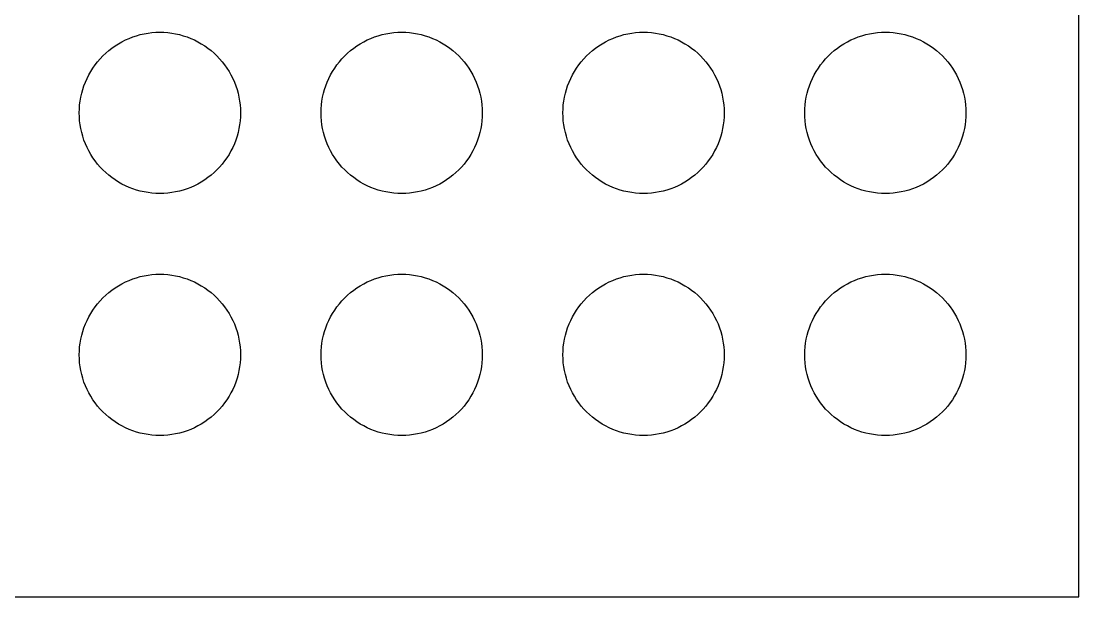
# Model space of a CAD drawing. Header units: metres. Extents: x 0 to 559, y 0 to 300.
# Drawn here: x 427.8 to 559, y 0 to 71.4 of the extents above; entities that cross this region are included whole.
import ezdxf

# ---------------------------------------------------------------- set-up
doc = ezdxf.new("R2010")
doc.units = ezdxf.units.M

msp = doc.modelspace()

# ---------------------------------------------------------------- linework, layer by layer
for p, q in [((559, 0), (559, 300)), ((441.631, 69.4154), (442.097, 69.5694)), ((442.097, 69.5694), (442.57, 69.7003)), ((442.57, 69.7003), (443.049, 69.8078)), ((443.049, 69.8078), (443.533, 69.8918)), ((443.533, 69.8918), (444.02, 69.9518)), ((444.02, 69.9518), (444.509, 69.9879)), ((444.509, 69.9879), (445, 70)), ((445, 70), (445.491, 69.9879)), ((445.491, 69.9879), (445.98, 69.9518)), ((445.98, 69.9518), (446.467, 69.8918)), ((446.467, 69.8918), (446.951, 69.8078)), ((446.951, 69.8078), (447.43, 69.7003)), ((447.43, 69.7003), (447.903, 69.5694)), ((447.903, 69.5694), (448.369, 69.4154)), ((471.631, 69.4154), (472.097, 69.5694)), ((472.097, 69.5694), (472.57, 69.7003)), ((472.57, 69.7003), (473.049, 69.8078)), ((473.049, 69.8078), (473.533, 69.8918)), ((473.533, 69.8918), (474.02, 69.9518)), ((474.02, 69.9518), (474.509, 69.9879)), ((474.509, 69.9879), (475, 70)), ((475, 70), (475.491, 69.9879)), ((475.491, 69.9879), (475.98, 69.9518)), ((475.98, 69.9518), (476.467, 69.8918)), ((476.467, 69.8918), (476.951, 69.8078)), ((476.951, 69.8078), (477.43, 69.7003)), ((477.43, 69.7003), (477.903, 69.5694)), ((477.903, 69.5694), (478.369, 69.4154)), ((501.631, 69.4154), (502.097, 69.5694)), ((502.097, 69.5694), (502.57, 69.7003)), ((502.57, 69.7003), (503.049, 69.8078)), ((503.049, 69.8078), (503.533, 69.8918)), ((503.533, 69.8918), (504.02, 69.9518)), ((504.02, 69.9518), (504.509, 69.9879)), ((504.509, 69.9879), (505, 70)), ((505, 70), (505.491, 69.9879)), ((505.491, 69.9879), (505.98, 69.9518)), ((505.98, 69.9518), (506.467, 69.8918)), ((506.467, 69.8918), (506.951, 69.8078)), ((506.951, 69.8078), (507.43, 69.7003)), ((507.43, 69.7003), (507.903, 69.5694)), ((507.903, 69.5694), (508.369, 69.4154)), ((531.631, 69.4154), (532.097, 69.5694)), ((532.097, 69.5694), (532.57, 69.7003)), ((532.57, 69.7003), (533.049, 69.8078)), ((533.049, 69.8078), (533.533, 69.8918)), ((533.533, 69.8918), (534.02, 69.9518)), ((534.02, 69.9518), (534.509, 69.9879)), ((534.509, 69.9879), (535, 70)), ((535, 70), (535.491, 69.9879)), ((535.491, 69.9879), (535.98, 69.9518)), ((535.98, 69.9518), (536.467, 69.8918)), ((536.467, 69.8918), (536.951, 69.8078)), ((536.951, 69.8078), (537.43, 69.7003)), ((537.43, 69.7003), (537.903, 69.5694)), ((537.903, 69.5694), (538.369, 69.4154)), ((439.043, 68.0321), (439.444, 68.3147)), ((439.444, 68.3147), (439.859, 68.5773)), ((439.859, 68.5773), (440.286, 68.8192)), ((440.286, 68.8192), (440.724, 69.0399)), ((440.724, 69.0399), (441.173, 69.2388)), ((441.173, 69.2388), (441.631, 69.4154)), ((448.369, 69.4154), (448.827, 69.2388)), ((448.827, 69.2388), (449.276, 69.0399)), ((449.276, 69.0399), (449.714, 68.8192)), ((449.714, 68.8192), (450.141, 68.5773)), ((450.141, 68.5773), (450.556, 68.3147)), ((450.556, 68.3147), (450.957, 68.0321)), ((469.043, 68.0321), (469.444, 68.3147)), ((469.444, 68.3147), (469.859, 68.5773)), ((469.859, 68.5773), (470.286, 68.8192)), ((470.286, 68.8192), (470.724, 69.0399)), ((470.724, 69.0399), (471.173, 69.2388)), ((471.173, 69.2388), (471.631, 69.4154)), ((478.369, 69.4154), (478.827, 69.2388)), ((478.827, 69.2388), (479.276, 69.0399)), ((479.276, 69.0399), (479.714, 68.8192)), ((479.714, 68.8192), (480.141, 68.5773)), ((480.141, 68.5773), (480.556, 68.3147)), ((480.556, 68.3147), (480.957, 68.0321)), ((499.043, 68.0321), (499.444, 68.3147)), ((499.444, 68.3147), (499.859, 68.5773)), ((499.859, 68.5773), (500.286, 68.8192)), ((500.286, 68.8192), (500.724, 69.0399)), ((500.724, 69.0399), (501.173, 69.2388)), ((501.173, 69.2388), (501.631, 69.4154)), ((508.369, 69.4154), (508.827, 69.2388)), ((508.827, 69.2388), (509.276, 69.0399)), ((509.276, 69.0399), (509.714, 68.8192)), ((509.714, 68.8192), (510.141, 68.5773)), ((510.141, 68.5773), (510.556, 68.3147)), ((510.556, 68.3147), (510.957, 68.0321)), ((529.043, 68.0321), (529.444, 68.3147)), ((529.444, 68.3147), (529.859, 68.5773)), ((529.859, 68.5773), (530.286, 68.8192)), ((530.286, 68.8192), (530.724, 69.0399)), ((530.724, 69.0399), (531.173, 69.2388)), ((531.173, 69.2388), (531.631, 69.4154)), ((538.369, 69.4154), (538.827, 69.2388)), ((538.827, 69.2388), (539.276, 69.0399)), ((539.276, 69.0399), (539.714, 68.8192)), ((539.714, 68.8192), (540.141, 68.5773)), ((540.141, 68.5773), (540.556, 68.3147)), ((540.556, 68.3147), (540.957, 68.0321)), ((437.59, 66.7156), (437.929, 67.0711)), ((437.929, 67.0711), (438.284, 67.4095)), ((438.284, 67.4095), (438.656, 67.7301)), ((438.656, 67.7301), (439.043, 68.0321)), ((450.957, 68.0321), (451.344, 67.7301)), ((451.344, 67.7301), (451.716, 67.4095)), ((451.716, 67.4095), (452.071, 67.0711)), ((452.071, 67.0711), (452.41, 66.7156)), ((467.59, 66.7156), (467.929, 67.0711)), ((467.929, 67.0711), (468.284, 67.4095)), ((468.284, 67.4095), (468.656, 67.7301)), ((468.656, 67.7301), (469.043, 68.0321)), ((480.957, 68.0321), (481.344, 67.7301)), ((481.344, 67.7301), (481.716, 67.4095)), ((481.716, 67.4095), (482.071, 67.0711)), ((482.071, 67.0711), (482.41, 66.7156)), ((497.59, 66.7156), (497.929, 67.0711)), ((497.929, 67.0711), (498.284, 67.4095)), ((498.284, 67.4095), (498.656, 67.7301)), ((498.656, 67.7301), (499.043, 68.0321)), ((510.957, 68.0321), (511.344, 67.7301)), ((511.344, 67.7301), (511.716, 67.4095)), ((511.716, 67.4095), (512.071, 67.0711)), ((512.071, 67.0711), (512.41, 66.7156)), ((527.59, 66.7156), (527.929, 67.0711)), ((527.929, 67.0711), (528.284, 67.4095)), ((528.284, 67.4095), (528.656, 67.7301)), ((528.656, 67.7301), (529.043, 68.0321)), ((540.957, 68.0321), (541.344, 67.7301)), ((541.344, 67.7301), (541.716, 67.4095)), ((541.716, 67.4095), (542.071, 67.0711)), ((542.071, 67.0711), (542.41, 66.7156)), ((436.685, 65.5557), (436.968, 65.957)), ((436.968, 65.957), (437.27, 66.3439)), ((437.27, 66.3439), (437.59, 66.7156)), ((452.41, 66.7156), (452.73, 66.3439)), ((452.73, 66.3439), (453.032, 65.957)), ((453.032, 65.957), (453.315, 65.5557)), ((466.685, 65.5557), (466.968, 65.957)), ((466.968, 65.957), (467.27, 66.3439)), ((467.27, 66.3439), (467.59, 66.7156)), ((482.41, 66.7156), (482.73, 66.3439)), ((482.73, 66.3439), (483.032, 65.957)), ((483.032, 65.957), (483.315, 65.5557)), ((496.685, 65.5557), (496.968, 65.957)), ((496.968, 65.957), (497.27, 66.3439)), ((497.27, 66.3439), (497.59, 66.7156)), ((512.41, 66.7156), (512.73, 66.3439)), ((512.73, 66.3439), (513.032, 65.957)), ((513.032, 65.957), (513.315, 65.5557)), ((526.685, 65.5557), (526.968, 65.957)), ((526.968, 65.957), (527.27, 66.3439)), ((527.27, 66.3439), (527.59, 66.7156)), ((542.41, 66.7156), (542.73, 66.3439)), ((542.73, 66.3439), (543.032, 65.957)), ((543.032, 65.957), (543.315, 65.5557)), ((435.96, 64.2755), (436.181, 64.714)), ((436.181, 64.714), (436.423, 65.141)), ((436.423, 65.141), (436.685, 65.5557)), ((453.315, 65.5557), (453.577, 65.141)), ((453.577, 65.141), (453.819, 64.714)), ((453.819, 64.714), (454.04, 64.2755)), ((465.96, 64.2755), (466.181, 64.714)), ((466.181, 64.714), (466.423, 65.141)), ((466.423, 65.141), (466.685, 65.5557)), ((483.315, 65.5557), (483.577, 65.141)), ((483.577, 65.141), (483.819, 64.714)), ((483.819, 64.714), (484.04, 64.2755)), ((495.96, 64.2755), (496.181, 64.714)), ((496.181, 64.714), (496.423, 65.141)), ((496.423, 65.141), (496.685, 65.5557)), ((513.315, 65.5557), (513.577, 65.141)), ((513.577, 65.141), (513.819, 64.714)), ((513.819, 64.714), (514.04, 64.2755)), ((525.96, 64.2755), (526.181, 64.714)), ((526.181, 64.714), (526.423, 65.141)), ((526.423, 65.141), (526.685, 65.5557)), ((543.315, 65.5557), (543.577, 65.141)), ((543.577, 65.141), (543.819, 64.714)), ((543.819, 64.714), (544.04, 64.2755)), ((435.431, 62.9028), (435.585, 63.3689)), ((435.585, 63.3689), (435.761, 63.8268)), ((435.761, 63.8268), (435.96, 64.2755)), ((454.04, 64.2755), (454.239, 63.8268)), ((454.239, 63.8268), (454.415, 63.3689)), ((454.415, 63.3689), (454.569, 62.9028)), ((465.431, 62.9028), (465.585, 63.3689)), ((465.585, 63.3689), (465.761, 63.8268)), ((465.761, 63.8268), (465.96, 64.2755)), ((484.04, 64.2755), (484.239, 63.8268)), ((484.239, 63.8268), (484.415, 63.3689)), ((484.415, 63.3689), (484.569, 62.9028)), ((495.431, 62.9028), (495.585, 63.3689)), ((495.585, 63.3689), (495.761, 63.8268)), ((495.761, 63.8268), (495.96, 64.2755)), ((514.04, 64.2755), (514.239, 63.8268)), ((514.239, 63.8268), (514.415, 63.3689)), ((514.415, 63.3689), (514.569, 62.9028)), ((525.431, 62.9028), (525.585, 63.3689)), ((525.585, 63.3689), (525.761, 63.8268)), ((525.761, 63.8268), (525.96, 64.2755)), ((544.04, 64.2755), (544.239, 63.8268)), ((544.239, 63.8268), (544.415, 63.3689)), ((544.415, 63.3689), (544.569, 62.9028)), ((435.108, 61.4673), (435.192, 61.9509)), ((435.192, 61.9509), (435.3, 62.4298)), ((435.3, 62.4298), (435.431, 62.9028)), ((454.569, 62.9028), (454.7, 62.4298)), ((454.7, 62.4298), (454.808, 61.9509)), ((454.808, 61.9509), (454.892, 61.4673)), ((465.108, 61.4673), (465.192, 61.9509)), ((465.192, 61.9509), (465.3, 62.4298)), ((465.3, 62.4298), (465.431, 62.9028)), ((484.569, 62.9028), (484.7, 62.4298)), ((484.7, 62.4298), (484.808, 61.9509)), ((484.808, 61.9509), (484.892, 61.4673)), ((495.108, 61.4673), (495.192, 61.9509)), ((495.192, 61.9509), (495.3, 62.4298)), ((495.3, 62.4298), (495.431, 62.9028)), ((514.569, 62.9028), (514.7, 62.4298)), ((514.7, 62.4298), (514.808, 61.9509)), ((514.808, 61.9509), (514.892, 61.4673)), ((525.108, 61.4673), (525.192, 61.9509)), ((525.192, 61.9509), (525.3, 62.4298)), ((525.3, 62.4298), (525.431, 62.9028)), ((544.569, 62.9028), (544.7, 62.4298)), ((544.7, 62.4298), (544.808, 61.9509)), ((544.808, 61.9509), (544.892, 61.4673)), ((435, 60), (435.012, 60.4907)), ((435.012, 60.4907), (435.048, 60.9802)), ((435.048, 60.9802), (435.108, 61.4673)), ((454.892, 61.4673), (454.952, 60.9802)), ((454.952, 60.9802), (454.988, 60.4907)), ((454.988, 60.4907), (455, 60)), ((465, 60), (465.012, 60.4907)), ((465.012, 60.4907), (465.048, 60.9802)), ((465.048, 60.9802), (465.108, 61.4673)), ((484.892, 61.4673), (484.952, 60.9802)), ((484.952, 60.9802), (484.988, 60.4907)), ((484.988, 60.4907), (485, 60)), ((495, 60), (495.012, 60.4907)), ((495.012, 60.4907), (495.048, 60.9802)), ((495.048, 60.9802), (495.108, 61.4673)), ((514.892, 61.4673), (514.952, 60.9802)), ((514.952, 60.9802), (514.988, 60.4907)), ((514.988, 60.4907), (515, 60)), ((525, 60), (525.012, 60.4907)), ((525.012, 60.4907), (525.048, 60.9802)), ((525.048, 60.9802), (525.108, 61.4673)), ((544.892, 61.4673), (544.952, 60.9802)), ((544.952, 60.9802), (544.988, 60.4907)), ((544.988, 60.4907), (545, 60)), ((435.012, 59.5093), (435, 60)), ((435.048, 59.0198), (435.012, 59.5093)), ((454.988, 59.5093), (454.952, 59.0198)), ((455, 60), (454.988, 59.5093)), ((465.012, 59.5093), (465, 60)), ((465.048, 59.0198), (465.012, 59.5093)), ((484.988, 59.5093), (484.952, 59.0198)), ((485, 60), (484.988, 59.5093)), ((495.012, 59.5093), (495, 60)), ((495.048, 59.0198), (495.012, 59.5093)), ((514.988, 59.5093), (514.952, 59.0198)), ((515, 60), (514.988, 59.5093)), ((525.012, 59.5093), (525, 60)), ((525.048, 59.0198), (525.012, 59.5093)), ((544.988, 59.5093), (544.952, 59.0198)), ((545, 60), (544.988, 59.5093)), ((435.108, 58.5327), (435.048, 59.0198)), ((435.192, 58.0491), (435.108, 58.5327)), ((435.3, 57.5702), (435.192, 58.0491)), ((454.808, 58.0491), (454.7, 57.5702)), ((454.892, 58.5327), (454.808, 58.0491)), ((454.952, 59.0198), (454.892, 58.5327)), ((465.108, 58.5327), (465.048, 59.0198)), ((465.192, 58.0491), (465.108, 58.5327)), ((465.3, 57.5702), (465.192, 58.0491)), ((484.808, 58.0491), (484.7, 57.5702)), ((484.892, 58.5327), (484.808, 58.0491)), ((484.952, 59.0198), (484.892, 58.5327)), ((495.108, 58.5327), (495.048, 59.0198)), ((495.192, 58.0491), (495.108, 58.5327)), ((495.3, 57.5702), (495.192, 58.0491)), ((514.808, 58.0491), (514.7, 57.5702)), ((514.892, 58.5327), (514.808, 58.0491)), ((514.952, 59.0198), (514.892, 58.5327)), ((525.108, 58.5327), (525.048, 59.0198)), ((525.192, 58.0491), (525.108, 58.5327)), ((525.3, 57.5702), (525.192, 58.0491)), ((544.808, 58.0491), (544.7, 57.5702)), ((544.892, 58.5327), (544.808, 58.0491)), ((544.952, 59.0198), (544.892, 58.5327)), ((435.431, 57.0972), (435.3, 57.5702)), ((435.585, 56.6311), (435.431, 57.0972)), ((435.761, 56.1732), (435.585, 56.6311)), ((454.415, 56.6311), (454.239, 56.1732)), ((454.569, 57.0972), (454.415, 56.6311)), ((454.7, 57.5702), (454.569, 57.0972)), ((465.431, 57.0972), (465.3, 57.5702)), ((465.585, 56.6311), (465.431, 57.0972)), ((465.761, 56.1732), (465.585, 56.6311)), ((484.415, 56.6311), (484.239, 56.1732)), ((484.569, 57.0972), (484.415, 56.6311)), ((484.7, 57.5702), (484.569, 57.0972)), ((495.431, 57.0972), (495.3, 57.5702)), ((495.585, 56.6311), (495.431, 57.0972)), ((495.761, 56.1732), (495.585, 56.6311)), ((514.415, 56.6311), (514.239, 56.1732)), ((514.569, 57.0972), (514.415, 56.6311)), ((514.7, 57.5702), (514.569, 57.0972)), ((525.431, 57.0972), (525.3, 57.5702)), ((525.585, 56.6311), (525.431, 57.0972)), ((525.761, 56.1732), (525.585, 56.6311)), ((544.415, 56.6311), (544.239, 56.1732)), ((544.569, 57.0972), (544.415, 56.6311)), ((544.7, 57.5702), (544.569, 57.0972)), ((435.96, 55.7244), (435.761, 56.1732)), ((436.181, 55.286), (435.96, 55.7244)), ((436.423, 54.859), (436.181, 55.286)), ((453.819, 55.286), (453.577, 54.859)), ((454.04, 55.7244), (453.819, 55.286)), ((454.239, 56.1732), (454.04, 55.7244)), ((465.96, 55.7244), (465.761, 56.1732)), ((466.181, 55.286), (465.96, 55.7244)), ((466.423, 54.859), (466.181, 55.286)), ((483.819, 55.286), (483.577, 54.859)), ((484.04, 55.7244), (483.819, 55.286)), ((484.239, 56.1732), (484.04, 55.7244)), ((495.96, 55.7244), (495.761, 56.1732)), ((496.181, 55.286), (495.96, 55.7244)), ((496.423, 54.859), (496.181, 55.286)), ((513.819, 55.286), (513.577, 54.859)), ((514.04, 55.7244), (513.819, 55.286)), ((514.239, 56.1732), (514.04, 55.7244)), ((525.96, 55.7244), (525.761, 56.1732)), ((526.181, 55.286), (525.96, 55.7244)), ((526.423, 54.859), (526.181, 55.286)), ((543.819, 55.286), (543.577, 54.859)), ((544.04, 55.7244), (543.819, 55.286)), ((544.239, 56.1732), (544.04, 55.7244)), ((436.685, 54.4443), (436.423, 54.859)), ((436.968, 54.043), (436.685, 54.4443)), ((437.27, 53.6561), (436.968, 54.043)), ((453.032, 54.043), (452.73, 53.6561)), ((453.315, 54.4443), (453.032, 54.043)), ((453.577, 54.859), (453.315, 54.4443)), ((466.685, 54.4443), (466.423, 54.859)), ((466.968, 54.043), (466.685, 54.4443)), ((467.27, 53.6561), (466.968, 54.043)), ((483.032, 54.043), (482.73, 53.6561)), ((483.315, 54.4443), (483.032, 54.043)), ((483.577, 54.859), (483.315, 54.4443)), ((496.685, 54.4443), (496.423, 54.859)), ((496.968, 54.043), (496.685, 54.4443)), ((497.27, 53.6561), (496.968, 54.043)), ((513.032, 54.043), (512.73, 53.6561)), ((513.315, 54.4443), (513.032, 54.043)), ((513.577, 54.859), (513.315, 54.4443)), ((526.685, 54.4443), (526.423, 54.859)), ((526.968, 54.043), (526.685, 54.4443)), ((527.27, 53.6561), (526.968, 54.043)), ((543.032, 54.043), (542.73, 53.6561)), ((543.315, 54.4443), (543.032, 54.043)), ((543.577, 54.859), (543.315, 54.4443)), ((437.59, 53.2844), (437.27, 53.6561)), ((437.929, 52.9289), (437.59, 53.2844)), ((438.284, 52.5905), (437.929, 52.9289)), ((438.656, 52.2699), (438.284, 52.5905)), ((451.716, 52.5905), (451.344, 52.2699)), ((452.071, 52.9289), (451.716, 52.5905)), ((452.41, 53.2844), (452.071, 52.9289)), ((452.73, 53.6561), (452.41, 53.2844)), ((467.59, 53.2844), (467.27, 53.6561)), ((467.929, 52.9289), (467.59, 53.2844)), ((468.284, 52.5905), (467.929, 52.9289)), ((468.656, 52.2699), (468.284, 52.5905)), ((481.716, 52.5905), (481.344, 52.2699)), ((482.071, 52.9289), (481.716, 52.5905)), ((482.41, 53.2844), (482.071, 52.9289)), ((482.73, 53.6561), (482.41, 53.2844)), ((497.59, 53.2844), (497.27, 53.6561)), ((497.929, 52.9289), (497.59, 53.2844)), ((498.284, 52.5905), (497.929, 52.9289)), ((498.656, 52.2699), (498.284, 52.5905)), ((511.716, 52.5905), (511.344, 52.2699)), ((512.071, 52.9289), (511.716, 52.5905)), ((512.41, 53.2844), (512.071, 52.9289)), ((512.73, 53.6561), (512.41, 53.2844)), ((527.59, 53.2844), (527.27, 53.6561)), ((527.929, 52.9289), (527.59, 53.2844)), ((528.284, 52.5905), (527.929, 52.9289)), ((528.656, 52.2699), (528.284, 52.5905)), ((541.716, 52.5905), (541.344, 52.2699)), ((542.071, 52.9289), (541.716, 52.5905)), ((542.41, 53.2844), (542.071, 52.9289)), ((542.73, 53.6561), (542.41, 53.2844)), ((439.043, 51.9679), (438.656, 52.2699)), ((439.444, 51.6853), (439.043, 51.9679)), ((439.859, 51.4227), (439.444, 51.6853)), ((440.286, 51.1808), (439.859, 51.4227)), ((440.724, 50.9601), (440.286, 51.1808)), ((449.714, 51.1808), (449.276, 50.9601)), ((450.141, 51.4227), (449.714, 51.1808)), ((450.556, 51.6853), (450.141, 51.4227)), ((450.957, 51.9679), (450.556, 51.6853)), ((451.344, 52.2699), (450.957, 51.9679)), ((469.043, 51.9679), (468.656, 52.2699)), ((469.444, 51.6853), (469.043, 51.9679)), ((469.859, 51.4227), (469.444, 51.6853)), ((470.286, 51.1808), (469.859, 51.4227)), ((470.724, 50.9601), (470.286, 51.1808)), ((479.714, 51.1808), (479.276, 50.9601)), ((480.141, 51.4227), (479.714, 51.1808)), ((480.556, 51.6853), (480.141, 51.4227)), ((480.957, 51.9679), (480.556, 51.6853)), ((481.344, 52.2699), (480.957, 51.9679)), ((499.043, 51.9679), (498.656, 52.2699)), ((499.444, 51.6853), (499.043, 51.9679)), ((499.859, 51.4227), (499.444, 51.6853)), ((500.286, 51.1808), (499.859, 51.4227)), ((500.724, 50.9601), (500.286, 51.1808)), ((509.714, 51.1808), (509.276, 50.9601)), ((510.141, 51.4227), (509.714, 51.1808)), ((510.556, 51.6853), (510.141, 51.4227)), ((510.957, 51.9679), (510.556, 51.6853)), ((511.344, 52.2699), (510.957, 51.9679)), ((529.043, 51.9679), (528.656, 52.2699)), ((529.444, 51.6853), (529.043, 51.9679)), ((529.859, 51.4227), (529.444, 51.6853)), ((530.286, 51.1808), (529.859, 51.4227)), ((530.724, 50.9601), (530.286, 51.1808)), ((539.714, 51.1808), (539.276, 50.9601)), ((540.141, 51.4227), (539.714, 51.1808)), ((540.556, 51.6853), (540.141, 51.4227)), ((540.957, 51.9679), (540.556, 51.6853)), ((541.344, 52.2699), (540.957, 51.9679)), ((441.173, 50.7612), (440.724, 50.9601)), ((441.631, 50.5845), (441.173, 50.7612)), ((442.097, 50.4306), (441.631, 50.5845)), ((442.57, 50.2997), (442.097, 50.4306)), ((443.049, 50.1921), (442.57, 50.2997)), ((443.533, 50.1082), (443.049, 50.1921)), ((444.02, 50.0481), (443.533, 50.1082)), ((444.509, 50.012), (444.02, 50.0481)), ((445, 50), (444.509, 50.012)), ((445.491, 50.012), (445, 50)), ((445.98, 50.0481), (445.491, 50.012)), ((446.467, 50.1082), (445.98, 50.0481)), ((446.951, 50.1921), (446.467, 50.1082)), ((447.43, 50.2997), (446.951, 50.1921)), ((447.903, 50.4306), (447.43, 50.2997)), ((448.369, 50.5845), (447.903, 50.4306)), ((448.827, 50.7612), (448.369, 50.5845)), ((449.276, 50.9601), (448.827, 50.7612)), ((471.173, 50.7612), (470.724, 50.9601)), ((471.631, 50.5845), (471.173, 50.7612)), ((472.097, 50.4306), (471.631, 50.5845)), ((472.57, 50.2997), (472.097, 50.4306)), ((473.049, 50.1921), (472.57, 50.2997)), ((473.533, 50.1082), (473.049, 50.1921)), ((474.02, 50.0481), (473.533, 50.1082)), ((474.509, 50.012), (474.02, 50.0481)), ((475, 50), (474.509, 50.012)), ((475.491, 50.012), (475, 50)), ((475.98, 50.0481), (475.491, 50.012)), ((476.467, 50.1082), (475.98, 50.0481)), ((476.951, 50.1921), (476.467, 50.1082)), ((477.43, 50.2997), (476.951, 50.1921)), ((477.903, 50.4306), (477.43, 50.2997)), ((478.369, 50.5845), (477.903, 50.4306)), ((478.827, 50.7612), (478.369, 50.5845)), ((479.276, 50.9601), (478.827, 50.7612)), ((501.173, 50.7612), (500.724, 50.9601)), ((501.631, 50.5845), (501.173, 50.7612)), ((502.097, 50.4306), (501.631, 50.5845)), ((502.57, 50.2997), (502.097, 50.4306)), ((503.049, 50.1921), (502.57, 50.2997)), ((503.533, 50.1082), (503.049, 50.1921)), ((504.02, 50.0481), (503.533, 50.1082)), ((504.509, 50.012), (504.02, 50.0481)), ((505, 50), (504.509, 50.012)), ((505.491, 50.012), (505, 50)), ((505.98, 50.0481), (505.491, 50.012)), ((506.467, 50.1082), (505.98, 50.0481)), ((506.951, 50.1921), (506.467, 50.1082)), ((507.43, 50.2997), (506.951, 50.1921)), ((507.903, 50.4306), (507.43, 50.2997)), ((508.369, 50.5845), (507.903, 50.4306)), ((508.827, 50.7612), (508.369, 50.5845)), ((509.276, 50.9601), (508.827, 50.7612)), ((531.173, 50.7612), (530.724, 50.9601)), ((531.631, 50.5845), (531.173, 50.7612)), ((532.097, 50.4306), (531.631, 50.5845)), ((532.57, 50.2997), (532.097, 50.4306)), ((533.049, 50.1921), (532.57, 50.2997)), ((533.533, 50.1082), (533.049, 50.1921)), ((534.02, 50.0481), (533.533, 50.1082)), ((534.509, 50.012), (534.02, 50.0481)), ((535, 50), (534.509, 50.012)), ((535.491, 50.012), (535, 50)), ((535.98, 50.0481), (535.491, 50.012)), ((536.467, 50.1082), (535.98, 50.0481)), ((536.951, 50.1921), (536.467, 50.1082)), ((537.43, 50.2997), (536.951, 50.1921)), ((537.903, 50.4306), (537.43, 50.2997)), ((538.369, 50.5845), (537.903, 50.4306)), ((538.827, 50.7612), (538.369, 50.5845)), ((539.276, 50.9601), (538.827, 50.7612)), ((441.173, 39.2388), (441.631, 39.4154)), ((441.631, 39.4154), (442.097, 39.5694)), ((442.097, 39.5694), (442.57, 39.7003)), ((442.57, 39.7003), (443.049, 39.8078)), ((443.049, 39.8078), (443.533, 39.8918)), ((443.533, 39.8918), (444.02, 39.9518)), ((444.02, 39.9518), (444.509, 39.9879)), ((444.509, 39.9879), (445, 40)), ((445, 40), (445.491, 39.9879)), ((445.491, 39.9879), (445.98, 39.9518)), ((445.98, 39.9518), (446.467, 39.8918)), ((446.467, 39.8918), (446.951, 39.8078)), ((446.951, 39.8078), (447.43, 39.7003)), ((447.43, 39.7003), (447.903, 39.5694)), ((447.903, 39.5694), (448.369, 39.4154)), ((448.369, 39.4154), (448.827, 39.2388)), ((471.173, 39.2388), (471.631, 39.4154)), ((471.631, 39.4154), (472.097, 39.5694)), ((472.097, 39.5694), (472.57, 39.7003)), ((472.57, 39.7003), (473.049, 39.8078)), ((473.049, 39.8078), (473.533, 39.8918)), ((473.533, 39.8918), (474.02, 39.9518)), ((474.02, 39.9518), (474.509, 39.9879)), ((474.509, 39.9879), (475, 40)), ((475, 40), (475.491, 39.9879)), ((475.491, 39.9879), (475.98, 39.9518)), ((475.98, 39.9518), (476.467, 39.8918)), ((476.467, 39.8918), (476.951, 39.8078)), ((476.951, 39.8078), (477.43, 39.7003)), ((477.43, 39.7003), (477.903, 39.5694)), ((477.903, 39.5694), (478.369, 39.4154)), ((478.369, 39.4154), (478.827, 39.2388)), ((501.173, 39.2388), (501.631, 39.4154)), ((501.631, 39.4154), (502.097, 39.5694)), ((502.097, 39.5694), (502.57, 39.7003)), ((502.57, 39.7003), (503.049, 39.8078)), ((503.049, 39.8078), (503.533, 39.8918)), ((503.533, 39.8918), (504.02, 39.9518)), ((504.02, 39.9518), (504.509, 39.9879)), ((504.509, 39.9879), (505, 40)), ((505, 40), (505.491, 39.9879)), ((505.491, 39.9879), (505.98, 39.9518)), ((505.98, 39.9518), (506.467, 39.8918)), ((506.467, 39.8918), (506.951, 39.8078)), ((506.951, 39.8078), (507.43, 39.7003)), ((507.43, 39.7003), (507.903, 39.5694)), ((507.903, 39.5694), (508.369, 39.4154)), ((508.369, 39.4154), (508.827, 39.2388)), ((531.173, 39.2388), (531.631, 39.4154)), ((531.631, 39.4154), (532.097, 39.5694)), ((532.097, 39.5694), (532.57, 39.7003)), ((532.57, 39.7003), (533.049, 39.8078)), ((533.049, 39.8078), (533.533, 39.8918)), ((533.533, 39.8918), (534.02, 39.9518)), ((534.02, 39.9518), (534.509, 39.9879)), ((534.509, 39.9879), (535, 40)), ((535, 40), (535.491, 39.9879)), ((535.491, 39.9879), (535.98, 39.9518)), ((535.98, 39.9518), (536.467, 39.8918)), ((536.467, 39.8918), (536.951, 39.8078)), ((536.951, 39.8078), (537.43, 39.7003)), ((537.43, 39.7003), (537.903, 39.5694)), ((537.903, 39.5694), (538.369, 39.4154)), ((538.369, 39.4154), (538.827, 39.2388)), ((439.043, 38.0321), (439.444, 38.3147)), ((439.444, 38.3147), (439.859, 38.5773)), ((439.859, 38.5773), (440.286, 38.8192)), ((440.286, 38.8192), (440.724, 39.0399)), ((440.724, 39.0399), (441.173, 39.2388)), ((448.827, 39.2388), (449.276, 39.0399)), ((449.276, 39.0399), (449.714, 38.8192)), ((449.714, 38.8192), (450.141, 38.5773)), ((450.141, 38.5773), (450.556, 38.3147)), ((450.556, 38.3147), (450.957, 38.0321)), ((469.043, 38.0321), (469.444, 38.3147)), ((469.444, 38.3147), (469.859, 38.5773)), ((469.859, 38.5773), (470.286, 38.8192)), ((470.286, 38.8192), (470.724, 39.0399)), ((470.724, 39.0399), (471.173, 39.2388)), ((478.827, 39.2388), (479.276, 39.0399)), ((479.276, 39.0399), (479.714, 38.8192)), ((479.714, 38.8192), (480.141, 38.5773)), ((480.141, 38.5773), (480.556, 38.3147)), ((480.556, 38.3147), (480.957, 38.0321)), ((499.043, 38.0321), (499.444, 38.3147)), ((499.444, 38.3147), (499.859, 38.5773)), ((499.859, 38.5773), (500.286, 38.8192)), ((500.286, 38.8192), (500.724, 39.0399)), ((500.724, 39.0399), (501.173, 39.2388)), ((508.827, 39.2388), (509.276, 39.0399)), ((509.276, 39.0399), (509.714, 38.8192)), ((509.714, 38.8192), (510.141, 38.5773)), ((510.141, 38.5773), (510.556, 38.3147)), ((510.556, 38.3147), (510.957, 38.0321)), ((529.043, 38.0321), (529.444, 38.3147)), ((529.444, 38.3147), (529.859, 38.5773)), ((529.859, 38.5773), (530.286, 38.8192)), ((530.286, 38.8192), (530.724, 39.0399)), ((530.724, 39.0399), (531.173, 39.2388)), ((538.827, 39.2388), (539.276, 39.0399)), ((539.276, 39.0399), (539.714, 38.8192)), ((539.714, 38.8192), (540.141, 38.5773)), ((540.141, 38.5773), (540.556, 38.3147)), ((540.556, 38.3147), (540.957, 38.0321)), ((437.59, 36.7156), (437.929, 37.0711)), ((437.929, 37.0711), (438.284, 37.4095)), ((438.284, 37.4095), (438.656, 37.7301)), ((438.656, 37.7301), (439.043, 38.0321)), ((450.957, 38.0321), (451.344, 37.7301)), ((451.344, 37.7301), (451.716, 37.4095)), ((451.716, 37.4095), (452.071, 37.0711)), ((452.071, 37.0711), (452.41, 36.7156)), ((467.59, 36.7156), (467.929, 37.0711)), ((467.929, 37.0711), (468.284, 37.4095)), ((468.284, 37.4095), (468.656, 37.7301)), ((468.656, 37.7301), (469.043, 38.0321)), ((480.957, 38.0321), (481.344, 37.7301)), ((481.344, 37.7301), (481.716, 37.4095)), ((481.716, 37.4095), (482.071, 37.0711)), ((482.071, 37.0711), (482.41, 36.7156)), ((497.59, 36.7156), (497.929, 37.0711)), ((497.929, 37.0711), (498.284, 37.4095)), ((498.284, 37.4095), (498.656, 37.7301)), ((498.656, 37.7301), (499.043, 38.0321)), ((510.957, 38.0321), (511.344, 37.7301)), ((511.344, 37.7301), (511.716, 37.4095)), ((511.716, 37.4095), (512.071, 37.0711)), ((512.071, 37.0711), (512.41, 36.7156)), ((527.59, 36.7156), (527.929, 37.0711)), ((527.929, 37.0711), (528.284, 37.4095)), ((528.284, 37.4095), (528.656, 37.7301)), ((528.656, 37.7301), (529.043, 38.0321)), ((540.957, 38.0321), (541.344, 37.7301)), ((541.344, 37.7301), (541.716, 37.4095)), ((541.716, 37.4095), (542.071, 37.0711)), ((542.071, 37.0711), (542.41, 36.7156)), ((436.423, 35.141), (436.685, 35.5557)), ((436.685, 35.5557), (436.968, 35.957)), ((436.968, 35.957), (437.27, 36.3439)), ((437.27, 36.3439), (437.59, 36.7156)), ((452.41, 36.7156), (452.73, 36.3439)), ((452.73, 36.3439), (453.032, 35.957)), ((453.032, 35.957), (453.315, 35.5557)), ((453.315, 35.5557), (453.577, 35.141)), ((466.423, 35.141), (466.685, 35.5557)), ((466.685, 35.5557), (466.968, 35.957)), ((466.968, 35.957), (467.27, 36.3439)), ((467.27, 36.3439), (467.59, 36.7156)), ((482.41, 36.7156), (482.73, 36.3439)), ((482.73, 36.3439), (483.032, 35.957)), ((483.032, 35.957), (483.315, 35.5557)), ((483.315, 35.5557), (483.577, 35.141)), ((496.423, 35.141), (496.685, 35.5557)), ((496.685, 35.5557), (496.968, 35.957)), ((496.968, 35.957), (497.27, 36.3439)), ((497.27, 36.3439), (497.59, 36.7156)), ((512.41, 36.7156), (512.73, 36.3439)), ((512.73, 36.3439), (513.032, 35.957)), ((513.032, 35.957), (513.315, 35.5557)), ((513.315, 35.5557), (513.577, 35.141)), ((526.423, 35.141), (526.685, 35.5557)), ((526.685, 35.5557), (526.968, 35.957)), ((526.968, 35.957), (527.27, 36.3439)), ((527.27, 36.3439), (527.59, 36.7156)), ((542.41, 36.7156), (542.73, 36.3439)), ((542.73, 36.3439), (543.032, 35.957)), ((543.032, 35.957), (543.315, 35.5557)), ((543.315, 35.5557), (543.577, 35.141)), ((435.761, 33.8268), (435.96, 34.2755)), ((435.96, 34.2755), (436.181, 34.714)), ((436.181, 34.714), (436.423, 35.141)), ((453.577, 35.141), (453.819, 34.714)), ((453.819, 34.714), (454.04, 34.2755)), ((454.04, 34.2755), (454.239, 33.8268)), ((465.761, 33.8268), (465.96, 34.2755)), ((465.96, 34.2755), (466.181, 34.714)), ((466.181, 34.714), (466.423, 35.141)), ((483.577, 35.141), (483.819, 34.714)), ((483.819, 34.714), (484.04, 34.2755)), ((484.04, 34.2755), (484.239, 33.8268)), ((495.761, 33.8268), (495.96, 34.2755)), ((495.96, 34.2755), (496.181, 34.714)), ((496.181, 34.714), (496.423, 35.141)), ((513.577, 35.141), (513.819, 34.714)), ((513.819, 34.714), (514.04, 34.2755)), ((514.04, 34.2755), (514.239, 33.8268)), ((525.761, 33.8268), (525.96, 34.2755)), ((525.96, 34.2755), (526.181, 34.714)), ((526.181, 34.714), (526.423, 35.141)), ((543.577, 35.141), (543.819, 34.714)), ((543.819, 34.714), (544.04, 34.2755)), ((544.04, 34.2755), (544.239, 33.8268)), ((435.3, 32.4298), (435.431, 32.9028)), ((435.431, 32.9028), (435.585, 33.3689)), ((435.585, 33.3689), (435.761, 33.8268)), ((454.239, 33.8268), (454.415, 33.3689)), ((454.415, 33.3689), (454.569, 32.9028)), ((454.569, 32.9028), (454.7, 32.4298)), ((465.3, 32.4298), (465.431, 32.9028)), ((465.431, 32.9028), (465.585, 33.3689)), ((465.585, 33.3689), (465.761, 33.8268)), ((484.239, 33.8268), (484.415, 33.3689)), ((484.415, 33.3689), (484.569, 32.9028)), ((484.569, 32.9028), (484.7, 32.4298)), ((495.3, 32.4298), (495.431, 32.9028)), ((495.431, 32.9028), (495.585, 33.3689)), ((495.585, 33.3689), (495.761, 33.8268)), ((514.239, 33.8268), (514.415, 33.3689)), ((514.415, 33.3689), (514.569, 32.9028)), ((514.569, 32.9028), (514.7, 32.4298)), ((525.3, 32.4298), (525.431, 32.9028)), ((525.431, 32.9028), (525.585, 33.3689)), ((525.585, 33.3689), (525.761, 33.8268)), ((544.239, 33.8268), (544.415, 33.3689)), ((544.415, 33.3689), (544.569, 32.9028)), ((544.569, 32.9028), (544.7, 32.4298)), ((435.108, 31.4673), (435.192, 31.9509)), ((435.192, 31.9509), (435.3, 32.4298)), ((454.7, 32.4298), (454.808, 31.9509)), ((454.808, 31.9509), (454.892, 31.4673)), ((465.108, 31.4673), (465.192, 31.9509)), ((465.192, 31.9509), (465.3, 32.4298)), ((484.7, 32.4298), (484.808, 31.9509)), ((484.808, 31.9509), (484.892, 31.4673)), ((495.108, 31.4673), (495.192, 31.9509)), ((495.192, 31.9509), (495.3, 32.4298)), ((514.7, 32.4298), (514.808, 31.9509)), ((514.808, 31.9509), (514.892, 31.4673)), ((525.108, 31.4673), (525.192, 31.9509)), ((525.192, 31.9509), (525.3, 32.4298)), ((544.7, 32.4298), (544.808, 31.9509)), ((544.808, 31.9509), (544.892, 31.4673)), ((435, 30), (435.012, 30.4907)), ((435.012, 30.4907), (435.048, 30.9802)), ((435.048, 30.9802), (435.108, 31.4673)), ((454.892, 31.4673), (454.952, 30.9802)), ((454.952, 30.9802), (454.988, 30.4907)), ((454.988, 30.4907), (455, 30)), ((465, 30), (465.012, 30.4907)), ((465.012, 30.4907), (465.048, 30.9802)), ((465.048, 30.9802), (465.108, 31.4673)), ((484.892, 31.4673), (484.952, 30.9802)), ((484.952, 30.9802), (484.988, 30.4907)), ((484.988, 30.4907), (485, 30)), ((495, 30), (495.012, 30.4907)), ((495.012, 30.4907), (495.048, 30.9802)), ((495.048, 30.9802), (495.108, 31.4673)), ((514.892, 31.4673), (514.952, 30.9802)), ((514.952, 30.9802), (514.988, 30.4907)), ((514.988, 30.4907), (515, 30)), ((525, 30), (525.012, 30.4907)), ((525.012, 30.4907), (525.048, 30.9802)), ((525.048, 30.9802), (525.108, 31.4673)), ((544.892, 31.4673), (544.952, 30.9802)), ((544.952, 30.9802), (544.988, 30.4907)), ((544.988, 30.4907), (545, 30)), ((435.012, 29.5093), (435, 30)), ((435.048, 29.0198), (435.012, 29.5093)), ((435.108, 28.5327), (435.048, 29.0198)), ((454.952, 29.0198), (454.892, 28.5327)), ((454.988, 29.5093), (454.952, 29.0198)), ((455, 30), (454.988, 29.5093)), ((465.012, 29.5093), (465, 30)), ((465.048, 29.0198), (465.012, 29.5093)), ((465.108, 28.5327), (465.048, 29.0198)), ((484.952, 29.0198), (484.892, 28.5327)), ((484.988, 29.5093), (484.952, 29.0198)), ((485, 30), (484.988, 29.5093)), ((495.012, 29.5093), (495, 30)), ((495.048, 29.0198), (495.012, 29.5093)), ((495.108, 28.5327), (495.048, 29.0198)), ((514.952, 29.0198), (514.892, 28.5327)), ((514.988, 29.5093), (514.952, 29.0198)), ((515, 30), (514.988, 29.5093)), ((525.012, 29.5093), (525, 30)), ((525.048, 29.0198), (525.012, 29.5093)), ((525.108, 28.5327), (525.048, 29.0198)), ((544.952, 29.0198), (544.892, 28.5327)), ((544.988, 29.5093), (544.952, 29.0198)), ((545, 30), (544.988, 29.5093)), ((435.192, 28.0491), (435.108, 28.5327)), ((435.3, 27.5702), (435.192, 28.0491)), ((435.431, 27.0972), (435.3, 27.5702)), ((454.7, 27.5702), (454.569, 27.0972)), ((454.808, 28.0491), (454.7, 27.5702)), ((454.892, 28.5327), (454.808, 28.0491)), ((465.192, 28.0491), (465.108, 28.5327)), ((465.3, 27.5702), (465.192, 28.0491)), ((465.431, 27.0972), (465.3, 27.5702)), ((484.7, 27.5702), (484.569, 27.0972)), ((484.808, 28.0491), (484.7, 27.5702)), ((484.892, 28.5327), (484.808, 28.0491)), ((495.192, 28.0491), (495.108, 28.5327)), ((495.3, 27.5702), (495.192, 28.0491)), ((495.431, 27.0972), (495.3, 27.5702)), ((514.7, 27.5702), (514.569, 27.0972)), ((514.808, 28.0491), (514.7, 27.5702)), ((514.892, 28.5327), (514.808, 28.0491)), ((525.192, 28.0491), (525.108, 28.5327)), ((525.3, 27.5702), (525.192, 28.0491)), ((525.431, 27.0972), (525.3, 27.5702)), ((544.7, 27.5702), (544.569, 27.0972)), ((544.808, 28.0491), (544.7, 27.5702)), ((544.892, 28.5327), (544.808, 28.0491)), ((435.585, 26.6311), (435.431, 27.0972)), ((435.761, 26.1732), (435.585, 26.6311)), ((454.415, 26.6311), (454.239, 26.1732)), ((454.569, 27.0972), (454.415, 26.6311)), ((465.585, 26.6311), (465.431, 27.0972)), ((465.761, 26.1732), (465.585, 26.6311)), ((484.415, 26.6311), (484.239, 26.1732)), ((484.569, 27.0972), (484.415, 26.6311)), ((495.585, 26.6311), (495.431, 27.0972)), ((495.761, 26.1732), (495.585, 26.6311)), ((514.415, 26.6311), (514.239, 26.1732)), ((514.569, 27.0972), (514.415, 26.6311)), ((525.585, 26.6311), (525.431, 27.0972)), ((525.761, 26.1732), (525.585, 26.6311)), ((544.415, 26.6311), (544.239, 26.1732)), ((544.569, 27.0972), (544.415, 26.6311)), ((435.96, 25.7244), (435.761, 26.1732)), ((436.181, 25.286), (435.96, 25.7244)), ((436.423, 24.859), (436.181, 25.286)), ((453.819, 25.286), (453.577, 24.859)), ((454.04, 25.7244), (453.819, 25.286)), ((454.239, 26.1732), (454.04, 25.7244)), ((465.96, 25.7244), (465.761, 26.1732)), ((466.181, 25.286), (465.96, 25.7244)), ((466.423, 24.859), (466.181, 25.286)), ((483.819, 25.286), (483.577, 24.859)), ((484.04, 25.7244), (483.819, 25.286)), ((484.239, 26.1732), (484.04, 25.7244)), ((495.96, 25.7244), (495.761, 26.1732)), ((496.181, 25.286), (495.96, 25.7244)), ((496.423, 24.859), (496.181, 25.286)), ((513.819, 25.286), (513.577, 24.859)), ((514.04, 25.7244), (513.819, 25.286)), ((514.239, 26.1732), (514.04, 25.7244)), ((525.96, 25.7244), (525.761, 26.1732)), ((526.181, 25.286), (525.96, 25.7244)), ((526.423, 24.859), (526.181, 25.286)), ((543.819, 25.286), (543.577, 24.859)), ((544.04, 25.7244), (543.819, 25.286)), ((544.239, 26.1732), (544.04, 25.7244)), ((436.685, 24.4443), (436.423, 24.859)), ((436.968, 24.043), (436.685, 24.4443)), ((437.27, 23.6561), (436.968, 24.043)), ((437.59, 23.2844), (437.27, 23.6561)), ((452.73, 23.6561), (452.41, 23.2844)), ((453.032, 24.043), (452.73, 23.6561)), ((453.315, 24.4443), (453.032, 24.043)), ((453.577, 24.859), (453.315, 24.4443)), ((466.685, 24.4443), (466.423, 24.859)), ((466.968, 24.043), (466.685, 24.4443)), ((467.27, 23.6561), (466.968, 24.043)), ((467.59, 23.2844), (467.27, 23.6561)), ((482.73, 23.6561), (482.41, 23.2844)), ((483.032, 24.043), (482.73, 23.6561)), ((483.315, 24.4443), (483.032, 24.043)), ((483.577, 24.859), (483.315, 24.4443)), ((496.685, 24.4443), (496.423, 24.859)), ((496.968, 24.043), (496.685, 24.4443)), ((497.27, 23.6561), (496.968, 24.043)), ((497.59, 23.2844), (497.27, 23.6561)), ((512.73, 23.6561), (512.41, 23.2844)), ((513.032, 24.043), (512.73, 23.6561)), ((513.315, 24.4443), (513.032, 24.043)), ((513.577, 24.859), (513.315, 24.4443)), ((526.685, 24.4443), (526.423, 24.859)), ((526.968, 24.043), (526.685, 24.4443)), ((527.27, 23.6561), (526.968, 24.043)), ((527.59, 23.2844), (527.27, 23.6561)), ((542.73, 23.6561), (542.41, 23.2844)), ((543.032, 24.043), (542.73, 23.6561)), ((543.315, 24.4443), (543.032, 24.043)), ((543.577, 24.859), (543.315, 24.4443)), ((437.929, 22.9289), (437.59, 23.2844)), ((438.284, 22.5905), (437.929, 22.9289)), ((438.656, 22.2699), (438.284, 22.5905)), ((451.716, 22.5905), (451.344, 22.2699)), ((452.071, 22.9289), (451.716, 22.5905)), ((452.41, 23.2844), (452.071, 22.9289)), ((467.929, 22.9289), (467.59, 23.2844)), ((468.284, 22.5905), (467.929, 22.9289)), ((468.656, 22.2699), (468.284, 22.5905)), ((481.716, 22.5905), (481.344, 22.2699)), ((482.071, 22.9289), (481.716, 22.5905)), ((482.41, 23.2844), (482.071, 22.9289)), ((497.929, 22.9289), (497.59, 23.2844)), ((498.284, 22.5905), (497.929, 22.9289)), ((498.656, 22.2699), (498.284, 22.5905)), ((511.716, 22.5905), (511.344, 22.2699)), ((512.071, 22.9289), (511.716, 22.5905)), ((512.41, 23.2844), (512.071, 22.9289)), ((527.929, 22.9289), (527.59, 23.2844)), ((528.284, 22.5905), (527.929, 22.9289)), ((528.656, 22.2699), (528.284, 22.5905)), ((541.716, 22.5905), (541.344, 22.2699)), ((542.071, 22.9289), (541.716, 22.5905)), ((542.41, 23.2844), (542.071, 22.9289)), ((439.043, 21.9679), (438.656, 22.2699)), ((439.444, 21.6853), (439.043, 21.9679)), ((439.859, 21.4227), (439.444, 21.6853)), ((440.286, 21.1808), (439.859, 21.4227)), ((440.724, 20.9601), (440.286, 21.1808)), ((449.714, 21.1808), (449.276, 20.9601)), ((450.141, 21.4227), (449.714, 21.1808)), ((450.556, 21.6853), (450.141, 21.4227)), ((450.957, 21.9679), (450.556, 21.6853)), ((451.344, 22.2699), (450.957, 21.9679)), ((469.043, 21.9679), (468.656, 22.2699)), ((469.444, 21.6853), (469.043, 21.9679)), ((469.859, 21.4227), (469.444, 21.6853)), ((470.286, 21.1808), (469.859, 21.4227)), ((470.724, 20.9601), (470.286, 21.1808)), ((479.714, 21.1808), (479.276, 20.9601)), ((480.141, 21.4227), (479.714, 21.1808)), ((480.556, 21.6853), (480.141, 21.4227)), ((480.957, 21.9679), (480.556, 21.6853)), ((481.344, 22.2699), (480.957, 21.9679)), ((499.043, 21.9679), (498.656, 22.2699)), ((499.444, 21.6853), (499.043, 21.9679)), ((499.859, 21.4227), (499.444, 21.6853)), ((500.286, 21.1808), (499.859, 21.4227)), ((500.724, 20.9601), (500.286, 21.1808)), ((509.714, 21.1808), (509.276, 20.9601)), ((510.141, 21.4227), (509.714, 21.1808)), ((510.556, 21.6853), (510.141, 21.4227)), ((510.957, 21.9679), (510.556, 21.6853)), ((511.344, 22.2699), (510.957, 21.9679)), ((529.043, 21.9679), (528.656, 22.2699)), ((529.444, 21.6853), (529.043, 21.9679)), ((529.859, 21.4227), (529.444, 21.6853)), ((530.286, 21.1808), (529.859, 21.4227)), ((530.724, 20.9601), (530.286, 21.1808)), ((539.714, 21.1808), (539.276, 20.9601)), ((540.141, 21.4227), (539.714, 21.1808)), ((540.556, 21.6853), (540.141, 21.4227)), ((540.957, 21.9679), (540.556, 21.6853)), ((541.344, 22.2699), (540.957, 21.9679)), ((441.173, 20.7612), (440.724, 20.9601)), ((441.631, 20.5845), (441.173, 20.7612)), ((442.097, 20.4306), (441.631, 20.5845)), ((442.57, 20.2997), (442.097, 20.4306)), ((443.049, 20.1921), (442.57, 20.2997)), ((443.533, 20.1082), (443.049, 20.1921)), ((444.02, 20.0481), (443.533, 20.1082)), ((444.509, 20.012), (444.02, 20.0481)), ((445, 20), (444.509, 20.012)), ((445.491, 20.012), (445, 20)), ((445.98, 20.0481), (445.491, 20.012)), ((446.467, 20.1082), (445.98, 20.0481)), ((446.951, 20.1921), (446.467, 20.1082)), ((447.43, 20.2997), (446.951, 20.1921)), ((447.903, 20.4306), (447.43, 20.2997)), ((448.369, 20.5845), (447.903, 20.4306)), ((448.827, 20.7612), (448.369, 20.5845)), ((449.276, 20.9601), (448.827, 20.7612)), ((471.173, 20.7612), (470.724, 20.9601)), ((471.631, 20.5845), (471.173, 20.7612)), ((472.097, 20.4306), (471.631, 20.5845)), ((472.57, 20.2997), (472.097, 20.4306)), ((473.049, 20.1921), (472.57, 20.2997)), ((473.533, 20.1082), (473.049, 20.1921)), ((474.02, 20.0481), (473.533, 20.1082)), ((474.509, 20.012), (474.02, 20.0481)), ((475, 20), (474.509, 20.012)), ((475.491, 20.012), (475, 20)), ((475.98, 20.0481), (475.491, 20.012)), ((476.467, 20.1082), (475.98, 20.0481)), ((476.951, 20.1921), (476.467, 20.1082)), ((477.43, 20.2997), (476.951, 20.1921)), ((477.903, 20.4306), (477.43, 20.2997)), ((478.369, 20.5845), (477.903, 20.4306)), ((478.827, 20.7612), (478.369, 20.5845)), ((479.276, 20.9601), (478.827, 20.7612)), ((501.173, 20.7612), (500.724, 20.9601)), ((501.631, 20.5845), (501.173, 20.7612)), ((502.097, 20.4306), (501.631, 20.5845)), ((502.57, 20.2997), (502.097, 20.4306)), ((503.049, 20.1921), (502.57, 20.2997)), ((503.533, 20.1082), (503.049, 20.1921)), ((504.02, 20.0481), (503.533, 20.1082)), ((504.509, 20.012), (504.02, 20.0481)), ((505, 20), (504.509, 20.012)), ((505.491, 20.012), (505, 20)), ((505.98, 20.0481), (505.491, 20.012)), ((506.467, 20.1082), (505.98, 20.0481)), ((506.951, 20.1921), (506.467, 20.1082)), ((507.43, 20.2997), (506.951, 20.1921)), ((507.903, 20.4306), (507.43, 20.2997)), ((508.369, 20.5845), (507.903, 20.4306)), ((508.827, 20.7612), (508.369, 20.5845)), ((509.276, 20.9601), (508.827, 20.7612)), ((531.173, 20.7612), (530.724, 20.9601)), ((531.631, 20.5845), (531.173, 20.7612)), ((532.097, 20.4306), (531.631, 20.5845)), ((532.57, 20.2997), (532.097, 20.4306)), ((533.049, 20.1921), (532.57, 20.2997)), ((533.533, 20.1082), (533.049, 20.1921)), ((534.02, 20.0481), (533.533, 20.1082)), ((534.509, 20.012), (534.02, 20.0481)), ((535, 20), (534.509, 20.012)), ((535.491, 20.012), (535, 20)), ((535.98, 20.0481), (535.491, 20.012)), ((536.467, 20.1082), (535.98, 20.0481)), ((536.951, 20.1921), (536.467, 20.1082)), ((537.43, 20.2997), (536.951, 20.1921)), ((537.903, 20.4306), (537.43, 20.2997)), ((538.369, 20.5845), (537.903, 20.4306)), ((538.827, 20.7612), (538.369, 20.5845)), ((539.276, 20.9601), (538.827, 20.7612)), ((0, 0), (559, 0))]:
    msp.add_line(p, q)

doc.saveas('drawing.dxf')
